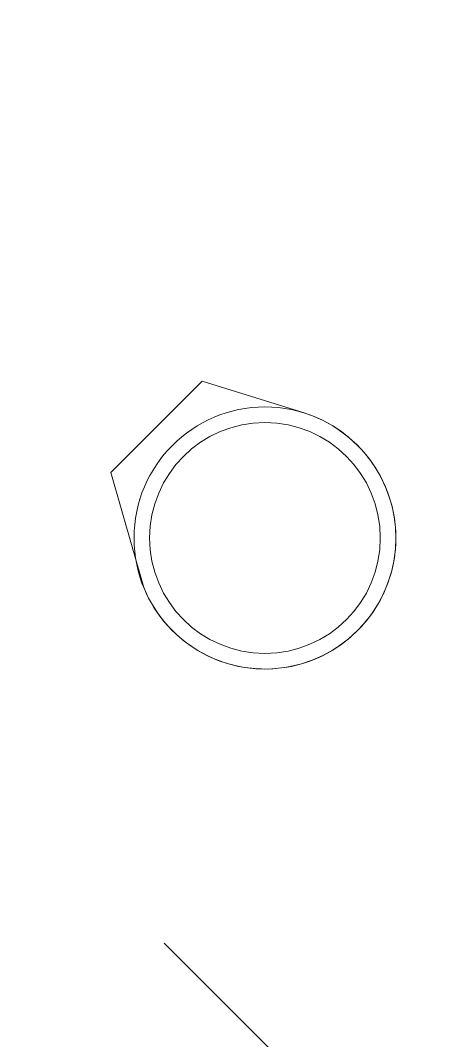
# Model space of a CAD drawing. Header units: metres. Extents: x -207 to 292, y -187 to 169.
# Drawn here: x -130.71 to -128.39, y -61.78 to -56.04 of the extents above; entities that cross this region are included whole.
import ezdxf

# ---------------------------------------------------------------- set-up
doc = ezdxf.new("R2010")
doc.units = ezdxf.units.M
doc.layers.add('ACHURADO', color=7, linetype='Continuous', lineweight=9)
doc.layers.add('P-SANR-FIXT', color=7, linetype='Continuous', lineweight=9)
doc.layers.add('PR10-ARQ-PL-001-Emplazamiento-C-1_dwg', color=7, linetype='Continuous', lineweight=9, true_color=0x767676)

# ---------------------------------------------------------------- blocks, each defined once
blk = doc.blocks.new('M_RVR_Las Quemas_Camara - M_RVR_Las Quemas_Camara-2186312-PLANTA EMPLAZAMIENTO ACTUALIZADO')
at = {"layer": 'P-SANR-FIXT'}
for p, q in [((-0.3543, 0.8841), (-0.8691, 0.3694)), ((-0.8691, 0.3694), (-0.3543, 0.8841)), ((0.2204, 0.7042), (-0.3543, 0.8841)), ((-0.3543, 0.8841), (0.2204, 0.7042)), ((-0.8691, 0.3694), (-0.6832, -0.2787)), ((-0.6832, -0.2787), (-0.8691, 0.3694))]:
    blk.add_line(p, q, dxfattribs=at)
for radius, start, end in [(0.7379, 360, 180), (0.7379, 0, 180), (0.7379, 360, 72.61793), (0.7379, 0, 72.61793), (0.65, 0, 180), (0.65, 360, 180), (0.7379, 180, 360), (0.7379, 180, 360), (0.7379, 202.19002, 360), (0.7379, 202.19002, 360), (0.65, 180, 360), (0.65, 180, 360)]:
    blk.add_arc((0, 0), radius, start, end, dxfattribs=at)
blk = doc.blocks.new('YADRAN_LASQUEMAS_ARQ_MO_004_PLANTA LODOS_rvt-1-PLANTA EMPLAZAMIENTO ACTUALIZADO')
at = {"layer": 'P-SANR-FIXT', "lineweight": 9}
blk.add_blockref('M_RVR_Las Quemas_Camara - M_RVR_Las Quemas_Camara-2186312-PLANTA EMPLAZAMIENTO ACTUALIZADO', (-129.3268, -58.9533), dxfattribs=at)
blk = doc.blocks.new('PR10-ARQ-PL-001-Emplazamiento-C-1_dwg-674643-PLANTA EMPLAZAMIENTO ACTUALIZADO')
at = {"layer": 'ACHURADO'}
h = blk.add_hatch(dxfattribs=at)
h.set_pattern_fill('FP_1', color=256, style=0, pattern_type=2)
h.set_pattern_definition([(90, (-655750.258, -5498481.082), (-3.592, 3.592), [0.9525, -6.232]), (45, (-655750.258, -5498481.082), (-3.5921024484, 3.5921024484), [0.9525, -4.127]), (135, (-655750.258, -5498481.082), (-3.5921024484, -3.5921024484), [0.9525, -4.127])])
h.paths.add_polyline_path([(-94.0857, -119.1647), (-91.0316, -70.4234), (-99.6949, -67.0219), (-98.7193, -64.5656), (-118.9604, -56.6183), (-118.6494, -55.8351), (-118.855, -55.5145), (-118.616, -54.9128), (-118.2767, -54.8967), (-110.0099, -34.083), (-113.2353, -35.2601), (-115.9325, -41.8431), (-119.8563, -51.1758), (-122.9233, -49.8901), (-125.3307, -55.6328), (-128.9125, -54.1313), (-126.5052, -48.3886), (-126.6323, -48.3353), (-127.8621, -43.6788), (-150.258, -47.7078), (-150.258, -66.4052), (-137.1396, -85.3506), (-95.2561, -118.2455)])
h.paths.add_polyline_path([(-120.4212, -79.8177), (-121.5204, -78.7046), (-122.5854, -79.5687), (-128.3792, -76.9308), (-126.5459, -73.1402), (-128.8401, -72.2784), (-126.4155, -65.8241), (-128.2699, -65.1341), (-127.1647, -62.1639), (-125.3011, -62.8573), (-123.251, -57.3999), (-110.2998, -62.6213), (-115.4009, -75.566), (-118.2865, -74.4644), (-118.6352, -75.4669), (-117.3001, -76.9591), (-119.2059, -78.7046)])
h.paths.add_polyline_path([(-126.4585, -61.9423), (-126.5726, -61.9363), (-126.7958, -61.8889), (-126.9024, -61.848), (-127.0042, -61.7961), (-127.1086, -61.727), (-127.1888, -61.662), (-127.2696, -61.5812), (-127.3415, -61.4924), (-127.4037, -61.3966), (-127.4556, -61.2948), (-127.4965, -61.1882), (-127.5261, -61.0778), (-127.544, -60.965), (-127.5499, -60.8509), (-127.544, -60.7368), (-127.5261, -60.624), (-127.4965, -60.5136), (-127.4556, -60.4069), (-127.4037, -60.3051), (-127.3415, -60.2093), (-127.2696, -60.1206), (-127.1888, -60.0398), (-127.1, -59.9679), (-127.0042, -59.9057), (-126.9024, -59.8538), (-126.6854, -59.7833), (-126.5459, -59.764), (-126.4585, -59.7594), (-126.3444, -59.7654), (-126.2316, -59.7833), (-126.1212, -59.8128), (-126.0146, -59.8538), (-125.9128, -59.9057), (-125.817, -59.9679), (-125.7282, -60.0398), (-125.6474, -60.1206), (-125.5755, -60.2093), (-125.5133, -60.3051), (-125.4614, -60.4069), (-125.4205, -60.5136), (-125.3909, -60.624), (-125.373, -60.7368), (-125.367, -60.8509), (-125.373, -60.965), (-125.3909, -61.0778), (-125.4205, -61.1882), (-125.4614, -61.2948), (-125.5133, -61.3966), (-125.5755, -61.4924), (-125.6474, -61.5812), (-125.7282, -61.662), (-125.817, -61.7339), (-125.9128, -61.7961), (-126.0762, -61.8716), (-126.1212, -61.8889), (-126.2316, -61.9185), (-126.3444, -61.9363)])
h.paths.add_polyline_path([(-121.4164, -57.9626), (-121.431, -57.9607), (-121.431, -57.9275), (-121.4029, -57.9391)])
h.paths.add_polyline_path([(-121.487, -57.9347), (-121.5016, -57.9328), (-121.5016, -57.8996), (-121.4735, -57.9112)])
h.paths.add_polyline_path([(-121.5483, -57.9105), (-121.5628, -57.9086), (-121.5628, -57.8753), (-121.5347, -57.887)])
h.paths.add_polyline_path([(-121.6199, -57.8822), (-121.6345, -57.8802), (-121.6345, -57.847), (-121.6064, -57.8587)])
h.paths.add_polyline_path([(-119.4909, -57.0245), (-120.3841, -56.6393), (-120.449, -56.79), (-120.8807, -56.6039), (-120.7243, -56.2412), (-120.2927, -56.4273), (-120.3539, -56.5694), (-119.4607, -56.9545)])
h.paths.add_polyline_path([(-120.5718, -56.6383), (-120.5111, -56.6167), (-120.4868, -56.595), (-120.6004, -56.5435), (-120.6066, -56.5114), (-120.5883, -56.4843), (-120.5673, -56.4773), (-120.4566, -56.5251), (-120.4667, -56.4614), (-120.5069, -56.411), (-120.5666, -56.3869), (-120.6305, -56.3954), (-120.6819, -56.4343), (-120.7074, -56.4935), (-120.7004, -56.5576), (-120.6628, -56.6099), (-120.6042, -56.6368)])

msp = doc.modelspace()

# ---------------------------------------------------------------- block references
at = {"lineweight": 5}
msp.add_blockref('YADRAN_LASQUEMAS_ARQ_MO_004_PLANTA LODOS_rvt-1-PLANTA EMPLAZAMIENTO ACTUALIZADO', (0, 0), dxfattribs=at)
at = {"layer": 'PR10-ARQ-PL-001-Emplazamiento-C-1_dwg', "color": 7}
msp.add_blockref('PR10-ARQ-PL-001-Emplazamiento-C-1_dwg-674643-PLANTA EMPLAZAMIENTO ACTUALIZADO', (0, 0), dxfattribs=at)

doc.saveas('drawing.dxf')
